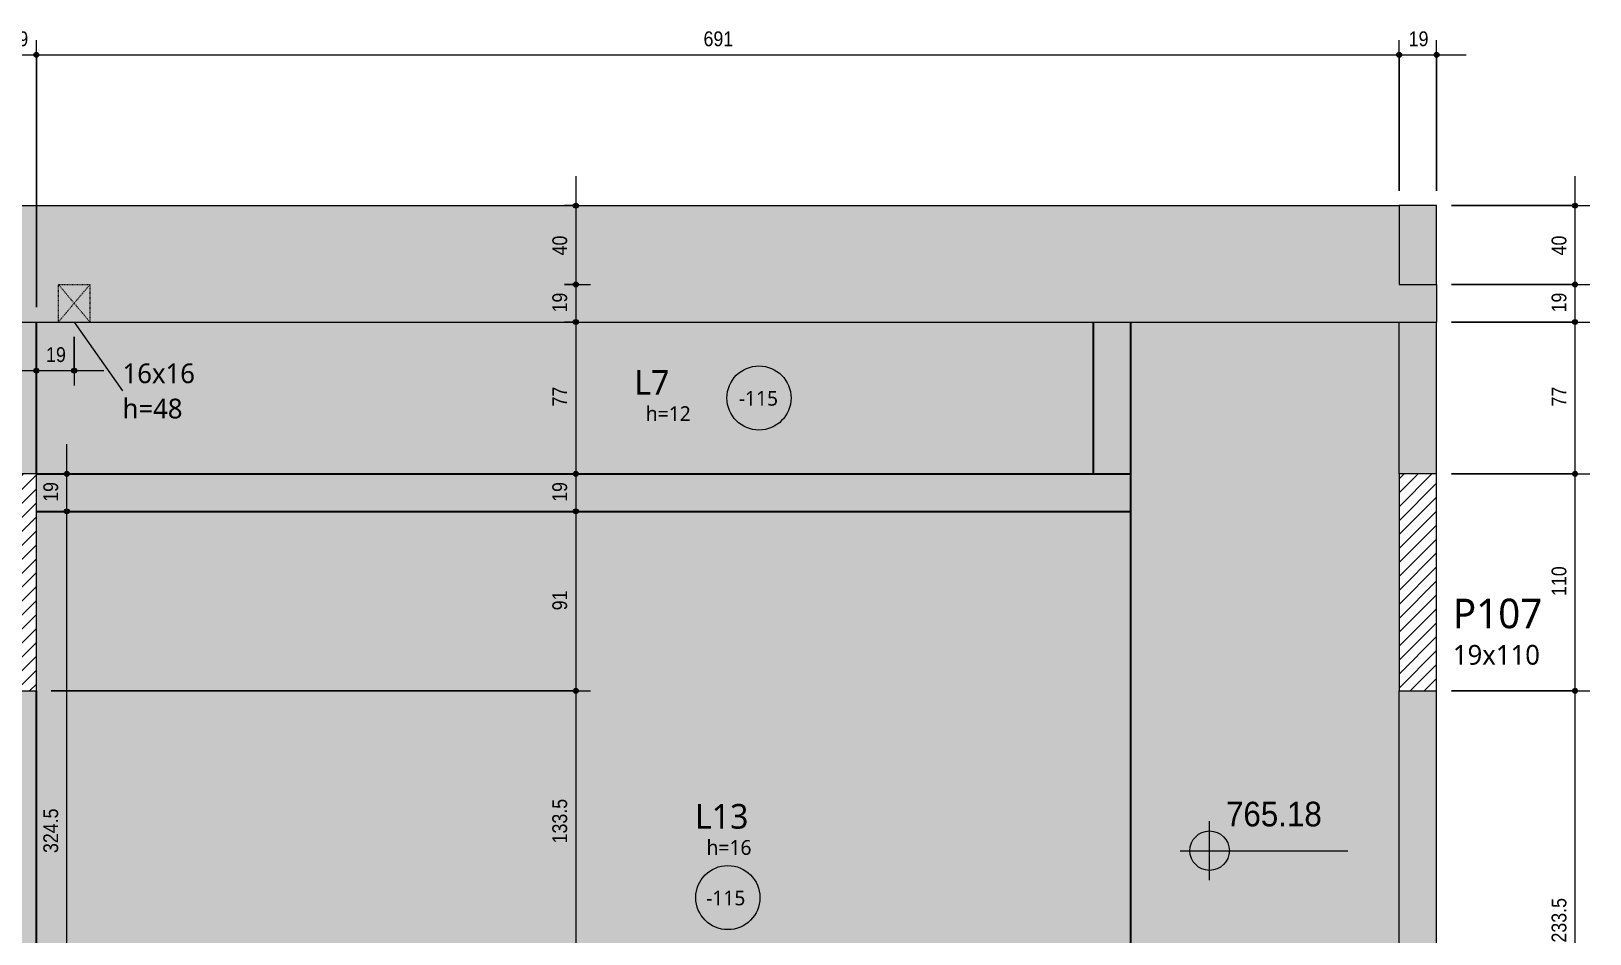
# Model space of a CAD drawing. Header units: centimetres. Extents: x -2136 to 34701, y -1430 to 84208.
# Drawn here: x 1250 to 2040, y 1190 to 1647 of the extents above; entities that cross this region are included whole.
import ezdxf

# ---------------------------------------------------------------- set-up
doc = ezdxf.new("R2010")
doc.units = ezdxf.units.CM
doc.linetypes.add('Traço', pattern=[0.635, 0.3175, -0.3175])
for name, color, linetype, lineweight in [('A-ANNO-DIMS', 7, 'Continuous', 9), ('A-ANNO-DIMS-50', 7, 'Continuous', 9), ('A-DETL-GENF', 7, 'Continuous', 18), ('A-DETL-THIN', 7, 'Continuous', 18), ('A-FLOR', 7, 'Continuous', 18), ('A-FLOR-IDEN', 7, 'Continuous', 9), ('A-GENM', 7, 'Continuous', 18), ('A-GENM-HDLN', 7, 'Traço', 18), ('A-GENM-IDEN', 7, 'Continuous', 9), ('G-ANNO-DIMS', 7, 'Continuous', 9), ('S-BEAM', 7, 'Continuous', 18), ('S-COLS-IDEN', 7, 'Continuous', 9)]:
    doc.layers.add(name, color=color, linetype=linetype, lineweight=lineweight)
doc.styles.add('Fira Sans', font='FiraSans-Regular.ttf', dxfattribs={"width": 0.95, "height": 12.5})
doc.styles.add('Fira Sans_2', font='FiraSans-Regular.ttf', dxfattribs={"width": 0.9, "height": 7.5})
doc.styles.add('Gadugi', font='gadugi.ttf', dxfattribs={"height": 15})
doc.styles.add('Gadugi_1', font='gadugi.ttf', dxfattribs={"height": 10})
doc.styles.add('Gadugi_3', font='gadugi.ttf', dxfattribs={"height": 7.5})
doc.styles.add('Gadugi_4', font='gadugi.ttf', dxfattribs={"height": 12.5})
doc.dimstyles.new('PED_R80_1_5mm_ACIMA_As_ESQ__R00', dxfattribs={"dimscale": 30.48, "dimtxt": 10.229846, "dimasz": 0.328084, "dimexe": 0.246063, "dimexo": 0.246063, "dimgap": 0.049213, "dimtad": 1, "dimdec": 1, "dimrnd": 0.5, "dimdsep": 46, "dimtxsty": 'Fira Sans_2', "dimblk1": 'DOTSMALL', "dimblk2": 'DOTSMALL', "dimsah": 1, "dimcen": 0.09, "dimdle": 0.492126, "dimazin": 0, "dimtfac": 1, "dimtdec": 4, "dimtix": 1, "dimtmove": 0, "dimatfit": 3, "dimfxl": 1, "dimtvp": 1, "dimtolj": 1, "dimtzin": 0, "dimarcsym": 2})
doc.dimstyles.new('PED_R80_1_5mm_ACIMA_As_ESQ__R00_3', dxfattribs={"dimscale": 30.48, "dimtxt": 10.229846, "dimasz": 0.328084, "dimexe": 0.246063, "dimexo": 0.246063, "dimgap": 0.049213, "dimtad": 1, "dimdec": 1, "dimrnd": 0.5, "dimdsep": 46, "dimtxsty": 'Fira Sans_2', "dimblk1": 'DOTSMALL', "dimblk2": 'DOTSMALL', "dimsah": 1, "dimcen": 0.09, "dimdle": 0.492126, "dimazin": 0, "dimtfac": 1, "dimtdec": 4, "dimtix": 1, "dimtmove": 0, "dimatfit": 3, "dimfxl": 1, "dimtvp": 1, "dimtolj": 1, "dimtzin": 0, "dimarcsym": 2})
pattern_1 = [(45, (0, 0), (-3.535534, 3.535534), [])]

# ---------------------------------------------------------------- blocks, each defined once
blk = doc.blocks.new('PED_FURO_RETANGULAR_R04_2020 _INSTÂNCIA_ - FURO RET-V1-PL K 100 - FORMA DO 5º PAVIMENTO')
at = {"layer": 'A-GENM-HDLN'}
for p, q in [((-8, 9.5), (8, -9.5)), ((-8, -9.5), (8, 9.5)), ((-8, -9.5), (-8, 9.5)), ((-8, 9.5), (8, 9.5)), ((8, 9.5), (8, -9.5))]:
    blk.add_line(p, q, dxfattribs=at)
blk = doc.blocks.new('PED_TAG_LAJE_R01 - TÍTULO_ESPESSURA_REBAIXO-2413107-PL K 100 - FORMA DO 5º PAVIMENTO')
at = {"layer": 'A-FLOR-IDEN'}
blk.add_circle((-0.046, -0.667), 0.325, dxfattribs=at)
blk = doc.blocks.new('PED_TAG_LAJE_R01 - TÍTULO_ESPESSURA_REBAIXO _LADO_-2413119-PL K 100 - FORMA DO 5º PAVIMENTO')
at = {"layer": 'A-FLOR-IDEN'}
blk.add_circle((0.885, 0), 0.325, dxfattribs=at)
blk = doc.blocks.new('DIMBLOCK146-PL K 100 - FORMA DO 5º PAVIMENTO')
at = {"layer": 'A-ANNO-DIMS-50', "true_color": 0x000032}
h = blk.add_hatch(color=178, dxfattribs=at)
edge = h.paths.add_edge_path(flags=0)
edge.add_arc((1526, 1558.75), 1.25, 0, 360)
h = blk.add_hatch(color=178, dxfattribs=at)
edge = h.paths.add_edge_path(flags=0)
edge.add_arc((1526, 1518.75), 1.25, 0, 360)
at = {"layer": 'A-ANNO-DIMS-50', "color": 178, "true_color": 0x000032}
for p, q in [((1526, 1573.75), (1526, 1518.75)), ((1520.27, 1558.75), (1533.5, 1558.75)), ((1526, 1558.75), (1520.27, 1558.75)), ((1520.27, 1518.75), (1533.5, 1518.75)), ((1526, 1518.75), (1520.27, 1518.75))]:
    blk.add_line(p, q, dxfattribs=at)
for centre in [(1526, 1558.75), (1526, 1518.75)]:
    blk.add_circle(centre, 1.25, dxfattribs=at)
at = {"layer": 'A-ANNO-DIMS-50', "color": 0, "insert": (1514.12, 1533.5), "char_height": 7.5, "width": 12.5906, "attachment_point": 1, "rotation": 90, "line_spacing_factor": 1.049215, "style": 'Fira Sans_2'}
blk.add_mtext('40', dxfattribs=at)
blk = doc.blocks.new('_DotSmall')
at = {"color": 0, "linetype": 'ByBlock', "const_width": 0.5}
blk.add_lwpolyline([(-0.0625, 0, 1), (0.0625, 0, 1)], format="xyb", close=True, dxfattribs=at)
blk = doc.blocks.new('DIMBLOCK147-PL K 100 - FORMA DO 5º PAVIMENTO')
at = {"layer": 'A-ANNO-DIMS-50', "true_color": 0x000032}
h = blk.add_hatch(color=178, dxfattribs=at)
edge = h.paths.add_edge_path(flags=0)
edge.add_arc((1526, 1518.75), 1.25, 0, 360)
h = blk.add_hatch(color=178, dxfattribs=at)
edge = h.paths.add_edge_path(flags=0)
edge.add_arc((1526, 1499.75), 1.25, 0, 360)
at = {"layer": 'A-ANNO-DIMS-50', "color": 178, "true_color": 0x000032}
for p, q in [((1520.27, 1518.75), (1533.5, 1518.75)), ((1526, 1518.75), (1520.27, 1518.75)), ((1526, 1518.75), (1526, 1499.75)), ((1520.27, 1499.75), (1533.5, 1499.75)), ((1526, 1499.75), (1520.27, 1499.75))]:
    blk.add_line(p, q, dxfattribs=at)
for centre in [(1526, 1518.75), (1526, 1499.75)]:
    blk.add_circle(centre, 1.25, dxfattribs=at)
at = {"layer": 'A-ANNO-DIMS-50', "color": 0, "insert": (1514.12, 1504.59), "char_height": 7.5, "width": 11.1741, "attachment_point": 1, "rotation": 90, "line_spacing_factor": 1.049215, "style": 'Fira Sans_2'}
blk.add_mtext('19', dxfattribs=at)
blk = doc.blocks.new('DIMBLOCK148-PL K 100 - FORMA DO 5º PAVIMENTO')
at = {"layer": 'A-ANNO-DIMS-50', "true_color": 0x000032}
h = blk.add_hatch(color=178, dxfattribs=at)
edge = h.paths.add_edge_path(flags=0)
edge.add_arc((1526, 1499.75), 1.25, 0, 360)
h = blk.add_hatch(color=178, dxfattribs=at)
edge = h.paths.add_edge_path(flags=0)
edge.add_arc((1526, 1422.75), 1.25, 0, 360)
at = {"layer": 'A-ANNO-DIMS-50', "color": 178, "true_color": 0x000032}
for p, q in [((1520.27, 1499.75), (1533.5, 1499.75)), ((1526, 1499.75), (1520.27, 1499.75)), ((1526, 1499.75), (1526, 1422.75)), ((1520.27, 1422.75), (1533.5, 1422.75)), ((1526, 1422.75), (1520.27, 1422.75))]:
    blk.add_line(p, q, dxfattribs=at)
for centre in [(1526, 1499.75), (1526, 1422.75)]:
    blk.add_circle(centre, 1.25, dxfattribs=at)
at = {"layer": 'A-ANNO-DIMS-50', "color": 0, "insert": (1514.12, 1456.92), "char_height": 7.5, "width": 10.3872, "attachment_point": 1, "rotation": 90, "line_spacing_factor": 1.049215, "style": 'Fira Sans_2'}
blk.add_mtext('77', dxfattribs=at)
blk = doc.blocks.new('DIMBLOCK149-PL K 100 - FORMA DO 5º PAVIMENTO')
at = {"layer": 'A-ANNO-DIMS-50', "true_color": 0x000032}
h = blk.add_hatch(color=178, dxfattribs=at)
edge = h.paths.add_edge_path(flags=0)
edge.add_arc((1526, 1422.75), 1.25, 0, 360)
h = blk.add_hatch(color=178, dxfattribs=at)
edge = h.paths.add_edge_path(flags=0)
edge.add_arc((1526, 1403.75), 1.25, 0, 360)
at = {"layer": 'A-ANNO-DIMS-50', "color": 178, "true_color": 0x000032}
for p, q in [((1520.27, 1422.75), (1533.5, 1422.75)), ((1526, 1422.75), (1520.27, 1422.75)), ((1526, 1422.75), (1526, 1403.75)), ((1520.27, 1403.75), (1533.5, 1403.75)), ((1526, 1403.75), (1520.27, 1403.75))]:
    blk.add_line(p, q, dxfattribs=at)
for centre in [(1526, 1422.75), (1526, 1403.75)]:
    blk.add_circle(centre, 1.25, dxfattribs=at)
at = {"layer": 'A-ANNO-DIMS-50', "color": 0, "insert": (1514.12, 1408.59), "char_height": 7.5, "width": 11.1741, "attachment_point": 1, "rotation": 90, "line_spacing_factor": 1.049215, "style": 'Fira Sans_2'}
blk.add_mtext('19', dxfattribs=at)
blk = doc.blocks.new('DIMBLOCK150-PL K 100 - FORMA DO 5º PAVIMENTO')
at = {"layer": 'A-ANNO-DIMS-50', "true_color": 0x000032}
h = blk.add_hatch(color=178, dxfattribs=at)
edge = h.paths.add_edge_path(flags=0)
edge.add_arc((1526, 1403.75), 1.25, 0, 360)
h = blk.add_hatch(color=178, dxfattribs=at)
edge = h.paths.add_edge_path(flags=0)
edge.add_arc((1526, 1312.75), 1.25, 0, 360)
at = {"layer": 'A-ANNO-DIMS-50', "color": 178, "true_color": 0x000032}
for p, q in [((1520.27, 1403.75), (1533.5, 1403.75)), ((1526, 1403.75), (1520.27, 1403.75)), ((1526, 1403.75), (1526, 1312.75)), ((1260, 1312.75), (1533.5, 1312.75)), ((1526, 1312.75), (1260, 1312.75))]:
    blk.add_line(p, q, dxfattribs=at)
for centre in [(1526, 1403.75), (1526, 1312.75)]:
    blk.add_circle(centre, 1.25, dxfattribs=at)
at = {"layer": 'A-ANNO-DIMS-50', "color": 0, "insert": (1514.12, 1353.59), "char_height": 7.5, "width": 11.1741, "attachment_point": 1, "rotation": 90, "line_spacing_factor": 1.049215, "style": 'Fira Sans_2'}
blk.add_mtext('91', dxfattribs=at)
blk = doc.blocks.new('DIMBLOCK151-PL K 100 - FORMA DO 5º PAVIMENTO')
at = {"layer": 'A-ANNO-DIMS-50', "true_color": 0x000032}
h = blk.add_hatch(color=178, dxfattribs=at)
edge = h.paths.add_edge_path(flags=0)
edge.add_arc((1526, 1312.75), 1.25, 0, 360)
h = blk.add_hatch(color=178, dxfattribs=at)
edge = h.paths.add_edge_path(flags=0)
edge.add_arc((1526, 1179.25), 1.25, 0, 360)
at = {"layer": 'A-ANNO-DIMS-50', "color": 178, "true_color": 0x000032}
for p, q in [((1260, 1312.75), (1533.5, 1312.75)), ((1526, 1312.75), (1260, 1312.75)), ((1526, 1312.75), (1526, 1179.25)), ((1520.27, 1179.25), (1533.5, 1179.25)), ((1526, 1179.25), (1520.27, 1179.25))]:
    blk.add_line(p, q, dxfattribs=at)
for centre in [(1526, 1312.75), (1526, 1179.25)]:
    blk.add_circle(centre, 1.25, dxfattribs=at)
at = {"layer": 'A-ANNO-DIMS-50', "color": 0, "insert": (1514.12, 1235.44), "char_height": 7.5, "width": 25.3385, "attachment_point": 1, "rotation": 90, "line_spacing_factor": 1.049215, "style": 'Fira Sans_2'}
blk.add_mtext('133.5', dxfattribs=at)
blk = doc.blocks.new('DIMBLOCK213-PL K 100 - FORMA DO 5º PAVIMENTO')
at = {"layer": 'A-ANNO-DIMS-50', "true_color": 0x000032}
h = blk.add_hatch(color=178, dxfattribs=at)
edge = h.paths.add_edge_path(flags=0)
edge.add_arc((1267.93, 1403.75), 1.25, 0, 360)
h = blk.add_hatch(color=178, dxfattribs=at)
edge = h.paths.add_edge_path(flags=0)
edge.add_arc((1267.93, 1079.25), 1.25, 0, 360)
at = {"layer": 'A-ANNO-DIMS-50', "color": 178, "true_color": 0x000032}
for p, q in [((1273.67, 1403.75), (1260.43, 1403.75)), ((1267.93, 1079.25), (1267.93, 1403.75)), ((1267.93, 1403.75), (1273.67, 1403.75)), ((1273.67, 1079.25), (1260.43, 1079.25)), ((1267.93, 1079.25), (1273.67, 1079.25))]:
    blk.add_line(p, q, dxfattribs=at)
for centre in [(1267.93, 1403.75), (1267.93, 1079.25)]:
    blk.add_circle(centre, 1.25, dxfattribs=at)
at = {"layer": 'A-ANNO-DIMS-50', "color": 0, "insert": (1256.05, 1230.55), "char_height": 7.5, "width": 26.2828, "attachment_point": 1, "rotation": 90, "line_spacing_factor": 1.049215, "style": 'Fira Sans_2'}
blk.add_mtext('324.5', dxfattribs=at)
blk = doc.blocks.new('DIMBLOCK214-PL K 100 - FORMA DO 5º PAVIMENTO')
at = {"layer": 'A-ANNO-DIMS-50', "true_color": 0x000032}
h = blk.add_hatch(color=178, dxfattribs=at)
edge = h.paths.add_edge_path(flags=0)
edge.add_arc((1267.93, 1422.75), 1.25, 0, 360)
h = blk.add_hatch(color=178, dxfattribs=at)
edge = h.paths.add_edge_path(flags=0)
edge.add_arc((1267.93, 1403.75), 1.25, 0, 360)
at = {"layer": 'A-ANNO-DIMS-50', "color": 178, "true_color": 0x000032}
for p, q in [((1267.93, 1403.75), (1267.93, 1437.75)), ((1273.67, 1422.75), (1260.43, 1422.75)), ((1267.93, 1422.75), (1273.67, 1422.75)), ((1273.67, 1403.75), (1260.43, 1403.75)), ((1267.93, 1403.75), (1273.67, 1403.75))]:
    blk.add_line(p, q, dxfattribs=at)
for centre in [(1267.93, 1422.75), (1267.93, 1403.75)]:
    blk.add_circle(centre, 1.25, dxfattribs=at)
at = {"layer": 'A-ANNO-DIMS-50', "color": 0, "insert": (1256.05, 1408.59), "char_height": 7.5, "width": 11.1741, "attachment_point": 1, "rotation": 90, "line_spacing_factor": 1.049215, "style": 'Fira Sans_2'}
blk.add_mtext('19', dxfattribs=at)
blk = doc.blocks.new('DIMBLOCK230-PL K 100 - FORMA DO 5º PAVIMENTO')
at = {"layer": 'A-ANNO-DIMS-50', "true_color": 0x000032}
h = blk.add_hatch(color=178, dxfattribs=at)
edge = h.paths.add_edge_path(flags=0)
edge.add_arc((2032.69, 1312.75), 1.25, 0, 360)
h = blk.add_hatch(color=178, dxfattribs=at)
edge = h.paths.add_edge_path(flags=0)
edge.add_arc((2032.69, 1079.25), 1.25, 0, 360)
at = {"layer": 'A-ANNO-DIMS-50', "color": 178, "true_color": 0x000032}
for p, q in [((1970, 1312.75), (2040.19, 1312.75)), ((2032.69, 1312.75), (1970, 1312.75)), ((2032.69, 1079.25), (2032.69, 1312.75)), ((1796, 1079.25), (2040.19, 1079.25)), ((2032.69, 1079.25), (1796, 1079.25))]:
    blk.add_line(p, q, dxfattribs=at)
for centre in [(2032.69, 1312.75), (2032.69, 1079.25)]:
    blk.add_circle(centre, 1.25, dxfattribs=at)
at = {"layer": 'A-ANNO-DIMS-50', "color": 0, "insert": (2020.8, 1185.18), "char_height": 7.5, "width": 25.9681, "attachment_point": 1, "rotation": 90, "line_spacing_factor": 1.049215, "style": 'Fira Sans_2'}
blk.add_mtext('233.5', dxfattribs=at)
blk = doc.blocks.new('DIMBLOCK231-PL K 100 - FORMA DO 5º PAVIMENTO')
at = {"layer": 'A-ANNO-DIMS-50', "true_color": 0x000032}
h = blk.add_hatch(color=178, dxfattribs=at)
edge = h.paths.add_edge_path(flags=0)
edge.add_arc((2032.69, 1422.75), 1.25, 0, 360)
h = blk.add_hatch(color=178, dxfattribs=at)
edge = h.paths.add_edge_path(flags=0)
edge.add_arc((2032.69, 1312.75), 1.25, 0, 360)
at = {"layer": 'A-ANNO-DIMS-50', "color": 178, "true_color": 0x000032}
for p, q in [((1970, 1422.75), (2040.19, 1422.75)), ((2032.69, 1422.75), (1970, 1422.75)), ((2032.69, 1312.75), (2032.69, 1422.75)), ((1970, 1312.75), (2040.19, 1312.75)), ((2032.69, 1312.75), (1970, 1312.75))]:
    blk.add_line(p, q, dxfattribs=at)
for centre in [(2032.69, 1422.75), (2032.69, 1312.75)]:
    blk.add_circle(centre, 1.25, dxfattribs=at)
at = {"layer": 'A-ANNO-DIMS-50', "color": 0, "insert": (2020.8, 1360.86), "char_height": 7.5, "width": 16.5251, "attachment_point": 1, "rotation": 90, "line_spacing_factor": 1.049215, "style": 'Fira Sans_2'}
blk.add_mtext('110', dxfattribs=at)
blk = doc.blocks.new('DIMBLOCK232-PL K 100 - FORMA DO 5º PAVIMENTO')
at = {"layer": 'A-ANNO-DIMS-50', "true_color": 0x000032}
h = blk.add_hatch(color=178, dxfattribs=at)
edge = h.paths.add_edge_path(flags=0)
edge.add_arc((2032.69, 1499.75), 1.25, 0, 360)
h = blk.add_hatch(color=178, dxfattribs=at)
edge = h.paths.add_edge_path(flags=0)
edge.add_arc((2032.69, 1422.75), 1.25, 0, 360)
at = {"layer": 'A-ANNO-DIMS-50', "color": 178, "true_color": 0x000032}
for p, q in [((1970, 1499.75), (2040.19, 1499.75)), ((2032.69, 1499.75), (1970, 1499.75)), ((2032.69, 1422.75), (2032.69, 1499.75)), ((1970, 1422.75), (2040.19, 1422.75)), ((2032.69, 1422.75), (1970, 1422.75))]:
    blk.add_line(p, q, dxfattribs=at)
for centre in [(2032.69, 1499.75), (2032.69, 1422.75)]:
    blk.add_circle(centre, 1.25, dxfattribs=at)
at = {"layer": 'A-ANNO-DIMS-50', "color": 0, "insert": (2020.8, 1456.92), "char_height": 7.5, "width": 10.3872, "attachment_point": 1, "rotation": 90, "line_spacing_factor": 1.049215, "style": 'Fira Sans_2'}
blk.add_mtext('77', dxfattribs=at)
blk = doc.blocks.new('DIMBLOCK233-PL K 100 - FORMA DO 5º PAVIMENTO')
at = {"layer": 'A-ANNO-DIMS-50', "true_color": 0x000032}
h = blk.add_hatch(color=178, dxfattribs=at)
edge = h.paths.add_edge_path(flags=0)
edge.add_arc((2032.69, 1518.75), 1.25, 0, 360)
h = blk.add_hatch(color=178, dxfattribs=at)
edge = h.paths.add_edge_path(flags=0)
edge.add_arc((2032.69, 1499.75), 1.25, 0, 360)
at = {"layer": 'A-ANNO-DIMS-50', "color": 178, "true_color": 0x000032}
for p, q in [((1970, 1518.75), (2040.19, 1518.75)), ((2032.69, 1518.75), (1970, 1518.75)), ((2032.69, 1499.75), (2032.69, 1518.75)), ((1970, 1499.75), (2040.19, 1499.75)), ((2032.69, 1499.75), (1970, 1499.75))]:
    blk.add_line(p, q, dxfattribs=at)
for centre in [(2032.69, 1518.75), (2032.69, 1499.75)]:
    blk.add_circle(centre, 1.25, dxfattribs=at)
at = {"layer": 'A-ANNO-DIMS-50', "color": 0, "insert": (2020.8, 1504.59), "char_height": 7.5, "width": 11.1741, "attachment_point": 1, "rotation": 90, "line_spacing_factor": 1.049215, "style": 'Fira Sans_2'}
blk.add_mtext('19', dxfattribs=at)
blk = doc.blocks.new('DIMBLOCK234-PL K 100 - FORMA DO 5º PAVIMENTO')
at = {"layer": 'A-ANNO-DIMS-50', "true_color": 0x000032}
h = blk.add_hatch(color=178, dxfattribs=at)
edge = h.paths.add_edge_path(flags=0)
edge.add_arc((2032.69, 1558.75), 1.25, 0, 360)
h = blk.add_hatch(color=178, dxfattribs=at)
edge = h.paths.add_edge_path(flags=0)
edge.add_arc((2032.69, 1518.75), 1.25, 0, 360)
at = {"layer": 'A-ANNO-DIMS-50', "color": 178, "true_color": 0x000032}
for p, q in [((2032.69, 1518.75), (2032.69, 1573.75)), ((1970, 1558.75), (2040.19, 1558.75)), ((2032.69, 1558.75), (1970, 1558.75)), ((1970, 1518.75), (2040.19, 1518.75)), ((2032.69, 1518.75), (1970, 1518.75))]:
    blk.add_line(p, q, dxfattribs=at)
for centre in [(2032.69, 1558.75), (2032.69, 1518.75)]:
    blk.add_circle(centre, 1.25, dxfattribs=at)
at = {"layer": 'A-ANNO-DIMS-50', "color": 0, "insert": (2020.8, 1533.5), "char_height": 7.5, "width": 12.5906, "attachment_point": 1, "rotation": 90, "line_spacing_factor": 1.049215, "style": 'Fira Sans_2'}
blk.add_mtext('40', dxfattribs=at)
blk = doc.blocks.new('DIMBLOCK451-PL K 100 - FORMA DO 5º PAVIMENTO')
at = {"layer": 'A-ANNO-DIMS-50', "true_color": 0x000032}
h = blk.add_hatch(color=178, dxfattribs=at)
edge = h.paths.add_edge_path(flags=0)
edge.add_arc((1233.5, 1635.18), 1.25, 0, 360)
h = blk.add_hatch(color=178, dxfattribs=at)
edge = h.paths.add_edge_path(flags=0)
edge.add_arc((1252.5, 1635.18), 1.25, 0, 360)
at = {"layer": 'A-ANNO-DIMS-50', "color": 178, "true_color": 0x000032}
for p, q in [((1233.5, 1507.25), (1233.5, 1642.68)), ((1252.5, 1507.25), (1252.5, 1642.68)), ((1233.5, 1635.18), (1252.5, 1635.18)), ((1233.5, 1635.18), (1233.5, 1507.25)), ((1252.5, 1635.18), (1252.5, 1507.25))]:
    blk.add_line(p, q, dxfattribs=at)
for centre in [(1233.5, 1635.18), (1252.5, 1635.18)]:
    blk.add_circle(centre, 1.25, dxfattribs=at)
at = {"layer": 'A-ANNO-DIMS-50', "color": 0, "insert": (1238.34, 1647.07), "char_height": 7.5, "width": 11.1741, "attachment_point": 1, "line_spacing_factor": 1.049215, "style": 'Fira Sans_2'}
blk.add_mtext('19', dxfattribs=at)
blk = doc.blocks.new('DIMBLOCK452-PL K 100 - FORMA DO 5º PAVIMENTO')
at = {"layer": 'A-ANNO-DIMS-50', "true_color": 0x000032}
h = blk.add_hatch(color=178, dxfattribs=at)
edge = h.paths.add_edge_path(flags=0)
edge.add_arc((1252.5, 1635.18), 1.25, 0, 360)
h = blk.add_hatch(color=178, dxfattribs=at)
edge = h.paths.add_edge_path(flags=0)
edge.add_arc((1943.5, 1635.18), 1.25, 0, 360)
at = {"layer": 'A-ANNO-DIMS-50', "color": 178, "true_color": 0x000032}
for p, q in [((1252.5, 1507.25), (1252.5, 1642.68)), ((1943.5, 1566.25), (1943.5, 1642.68)), ((1252.5, 1635.18), (1943.5, 1635.18)), ((1252.5, 1635.18), (1252.5, 1507.25)), ((1943.5, 1635.18), (1943.5, 1566.25))]:
    blk.add_line(p, q, dxfattribs=at)
for centre in [(1252.5, 1635.18), (1943.5, 1635.18)]:
    blk.add_circle(centre, 1.25, dxfattribs=at)
at = {"layer": 'A-ANNO-DIMS-50', "color": 0, "insert": (1590.79, 1647.07), "char_height": 7.5, "width": 17.312, "attachment_point": 1, "line_spacing_factor": 1.049215, "style": 'Fira Sans_2'}
blk.add_mtext('691', dxfattribs=at)
blk = doc.blocks.new('DIMBLOCK453-PL K 100 - FORMA DO 5º PAVIMENTO')
at = {"layer": 'A-ANNO-DIMS-50', "true_color": 0x000032}
h = blk.add_hatch(color=178, dxfattribs=at)
edge = h.paths.add_edge_path(flags=0)
edge.add_arc((1943.5, 1635.18), 1.25, 0, 360)
h = blk.add_hatch(color=178, dxfattribs=at)
edge = h.paths.add_edge_path(flags=0)
edge.add_arc((1962.5, 1635.18), 1.25, 0, 360)
at = {"layer": 'A-ANNO-DIMS-50', "color": 178, "true_color": 0x000032}
for p, q in [((1943.5, 1566.25), (1943.5, 1642.68)), ((1962.5, 1566.25), (1962.5, 1642.68)), ((1943.5, 1635.18), (1977.5, 1635.18)), ((1943.5, 1635.18), (1943.5, 1566.25)), ((1962.5, 1635.18), (1962.5, 1566.25))]:
    blk.add_line(p, q, dxfattribs=at)
for centre in [(1943.5, 1635.18), (1962.5, 1635.18)]:
    blk.add_circle(centre, 1.25, dxfattribs=at)
at = {"layer": 'A-ANNO-DIMS-50', "color": 0, "insert": (1948.34, 1647.07), "char_height": 7.5, "width": 11.1741, "attachment_point": 1, "line_spacing_factor": 1.049215, "style": 'Fira Sans_2'}
blk.add_mtext('19', dxfattribs=at)
blk = doc.blocks.new('DIMBLOCK466-PL K 100 - FORMA DO 5º PAVIMENTO')
at = {"layer": 'A-ANNO-DIMS-50', "true_color": 0x000032}
h = blk.add_hatch(color=178, dxfattribs=at)
edge = h.paths.add_edge_path(flags=0)
edge.add_arc((1252.5, 1475.09), 1.25, 0, 360)
h = blk.add_hatch(color=178, dxfattribs=at)
edge = h.paths.add_edge_path(flags=0)
edge.add_arc((1271.68, 1475.09), 1.25, 0, 360)
at = {"layer": 'A-ANNO-DIMS-50', "color": 178, "true_color": 0x000032}
for p, q in [((1271.68, 1492.25), (1271.68, 1467.59)), ((1271.68, 1475.09), (1271.68, 1492.25)), ((1252.5, 1469.35), (1252.5, 1482.59)), ((1237.5, 1475.09), (1286.68, 1475.09)), ((1252.5, 1475.09), (1252.5, 1469.35))]:
    blk.add_line(p, q, dxfattribs=at)
for centre in [(1252.5, 1475.09), (1271.68, 1475.09)]:
    blk.add_circle(centre, 1.25, dxfattribs=at)
at = {"layer": 'A-ANNO-DIMS-50', "color": 0, "insert": (1257.43, 1486.97), "char_height": 7.5, "width": 11.1741, "attachment_point": 1, "line_spacing_factor": 1.049215, "style": 'Fira Sans_2'}
blk.add_mtext('19', dxfattribs=at)
blk = doc.blocks.new('Elevações de ponto - M_Cota de elevação - Alvo preenchido-10609-PL K 100 - FORMA DO 5º PAVIMENTO')
at = {"layer": 'G-ANNO-DIMS'}
h = blk.add_hatch(color=256, dxfattribs=at)
edge = h.paths.add_edge_path(flags=0)
edge.add_line((0, 0), (-0.2, 0))
edge.add_arc((0, 0), 0.2, 90, 180, ccw=False)
edge.add_line((0, 0.2), (0, 0))
h = blk.add_hatch(color=256, dxfattribs=at)
edge = h.paths.add_edge_path(flags=0)
edge.add_line((0, 0), (0.2, 0))
edge.add_arc((0, 0), 0.2, 270, 360, ccw=False)
edge.add_line((0, -0.2), (0, 0))
for p, q in [((0, -0.3), (0, 0.3)), ((-0.3, 0), (1.4, 0))]:
    blk.add_line(p, q, dxfattribs=at)
blk.add_circle((0, 0), 0.2, dxfattribs=at)

msp = doc.modelspace()

# ---------------------------------------------------------------- hatches: boundary and pattern name
at = {"layer": 'A-DETL-GENF', "true_color": 0x808080}
h = msp.add_hatch(dxfattribs=at)
h.set_pattern_fill('FP_1', color=8, style=0, pattern_type=2)
h.set_pattern_definition(pattern_1)
h.paths.add_polyline_path([(1233.5, 1312.75), (1252.5, 1312.75), (1252.5, 1422.75), (1233.5, 1422.75), (1233.5, 1317.3)], flags=0)
h = msp.add_hatch(dxfattribs=at)
h.set_pattern_fill('FP_1', color=8, style=0, pattern_type=2)
h.set_pattern_definition(pattern_1)
h.paths.add_polyline_path([(1962.5, 1312.75), (1962.5, 1422.75), (1943.5, 1422.75), (1943.5, 1312.75)], flags=0)
at = {"layer": 'A-FLOR', "true_color": 0xe6b8b7}
msp.add_hatch(color=9, dxfattribs=at).paths.add_polyline_path([(1807.5, 1518.75), (1943.5, 1518.75), (1943.5, 1558.75), (-1961.5, 1558.75), (-1961.5, 1518.75), (871.39, 1518.75)], flags=0)
at = {"layer": 'A-FLOR', "true_color": 0xccffcc}
for points in [[(1788.5, 1422.75), (1788.5, 1499.75), (1252.5, 1499.75), (1252.5, 1422.75)], [(1252.5, 1079.25), (1788.5, 1079.25), (1788.5, 1403.75), (1252.5, 1403.75), (1252.5, 1091.49)]]:
    msp.add_hatch(color=254, dxfattribs=at).paths.add_polyline_path(points, flags=0)
at = {"layer": 'A-FLOR', "true_color": 0xfcd5b4}
msp.add_hatch(color=254, dxfattribs=at).paths.add_polyline_path([(1897.16, 846.75), (1943.5, 846.75), (1943.5, 1499.75), (1807.5, 1499.75), (1807.5, 846.75)], flags=0)
at = {"layer": 'S-BEAM', "true_color": 0xfcd5b4}
h = msp.add_hatch(color=254, dxfattribs=at)
h.paths.add_polyline_path([(1962.5, 939.02), (1962.5, 1312.75), (1943.5, 1312.75), (1943.5, 939.02)], flags=0)
h.paths.add_polyline_path([(1943.5, 1422.75), (1962.5, 1422.75), (1962.5, 1499.75), (1943.5, 1499.75)], flags=0)
h.paths.add_polyline_path([(1943.5, 1518.75), (1962.5, 1518.75), (1962.5, 1558.75), (1943.5, 1558.75)], flags=0)
at = {"layer": 'S-BEAM', "true_color": 0x00bcb8}
for points in [[(-1180.15, 1499.75), (1807.5, 1499.75), (1807.5, 1518.75), (-1806.5, 1518.75), (-1806.5, 1499.75), (-1282.73, 1499.75)], [(1807.5, 1499.75), (1962.5, 1499.75), (1962.5, 1518.75), (1807.5, 1518.75)], [(1788.5, 1422.75), (1807.5, 1422.75), (1807.5, 1499.75), (1788.5, 1499.75), (1788.5, 1497.1)], [(1794.59, 846.75), (1807.5, 846.75), (1807.5, 1403.75), (1788.5, 1403.75), (1788.5, 846.75)]]:
    msp.add_hatch(color=132, dxfattribs=at).paths.add_polyline_path(points, flags=0)
at = {"layer": 'S-BEAM', "true_color": 0xccffcc}
for points in [[(1233.5, 1422.75), (1252.5, 1422.75), (1252.5, 1499.75), (1233.5, 1499.75)], [(1252.5, 1403.75), (1807.5, 1403.75), (1807.5, 1422.75), (1252.5, 1422.75)], [(1252.5, 1079.25), (1252.5, 1312.75), (1233.5, 1312.75), (1233.5, 1079.25)]]:
    msp.add_hatch(color=254, dxfattribs=at).paths.add_polyline_path(points, flags=0)

# ---------------------------------------------------------------- linework, layer by layer
at = {"layer": 'A-DETL-THIN'}
for p, q in [((1252.5, 1422.75), (1233.5, 1422.75)), ((1252.5, 1312.75), (1252.5, 1422.75)), ((1943.5, 1422.75), (1943.5, 1312.75)), ((1962.5, 1422.75), (1943.5, 1422.75)), ((1962.5, 1312.75), (1962.5, 1422.75)), ((1233.5, 1312.75), (1252.5, 1312.75)), ((1943.5, 1312.75), (1962.5, 1312.75))]:
    msp.add_line(p, q, dxfattribs=at)
at = {"layer": 'A-FLOR'}
for p, q in [((-1961.5, 1558.75), (1943.5, 1558.75)), ((1943.5, 1558.75), (1943.5, 1518.75))]:
    msp.add_line(p, q, dxfattribs=at)
at = {"layer": 'A-GENM-IDEN'}
msp.add_line((1271.68, 1499.75), (1296.22, 1464.92), dxfattribs=at)
at = {"layer": 'S-BEAM'}
for p, q in [((1962.5, 1558.75), (1943.5, 1558.75)), ((1962.5, 1518.75), (1962.5, 1558.75)), ((1943.5, 1518.75), (1962.5, 1518.75)), ((1962.5, 1518.75), (1962.5, 1499.75)), ((-1806.5, 1499.75), (1807.5, 1499.75)), ((1807.5, 1499.75), (1962.5, 1499.75)), ((1943.5, 1422.75), (1943.5, 1499.75)), ((1962.5, 1422.75), (1962.5, 1499.75)), ((1943.5, 939.02), (1943.5, 1312.75)), ((1962.5, 939.02), (1962.5, 1312.75))]:
    msp.add_line(p, q, dxfattribs=at)
at = {"layer": 'S-BEAM', "lineweight": 25}
for p, q in [((1252.5, 1422.75), (1252.5, 1499.75)), ((1788.5, 1422.75), (1788.5, 1499.75)), ((1807.5, 1422.75), (1807.5, 1499.75)), ((1252.5, 1422.75), (1807.5, 1422.75)), ((1807.5, 1403.75), (1807.5, 1422.75)), ((1252.5, 1403.75), (1807.5, 1403.75)), ((1807.5, 846.75), (1807.5, 1403.75)), ((1252.5, 1179.25), (1252.5, 1312.75))]:
    msp.add_line(p, q, dxfattribs=at)

# ---------------------------------------------------------------- block references
at = {"layer": 'A-FLOR-IDEN', "xscale": 49.99999999999998, "yscale": 49.99999999999998, "zscale": 49.99999999999998}
for name, p in [('PED_TAG_LAJE_R01 - TÍTULO_ESPESSURA_REBAIXO _LADO_-2413119-PL K 100 - FORMA DO 5º PAVIMENTO', (1574.65, 1461.25)), ('PED_TAG_LAJE_R01 - TÍTULO_ESPESSURA_REBAIXO-2413107-PL K 100 - FORMA DO 5º PAVIMENTO', (1605.43, 1241.32))]:
    msp.add_blockref(name, p, dxfattribs=at)
at = {"layer": 'A-GENM', "linetype": 'Traço'}
msp.add_blockref('PED_FURO_RETANGULAR_R04_2020 _INSTÂNCIA_ - FURO RET-V1-PL K 100 - FORMA DO 5º PAVIMENTO', (1271.68, 1509.25), dxfattribs=at)
at = {"layer": 'G-ANNO-DIMS', "xscale": 49.99999999999998, "yscale": 49.99999999999998, "zscale": 49.99999999999998}
msp.add_blockref('Elevações de ponto - M_Cota de elevação - Alvo preenchido-10609-PL K 100 - FORMA DO 5º PAVIMENTO', (1847.4, 1231.76), dxfattribs=at)

# ---------------------------------------------------------------- texts
at = {"layer": 'A-FLOR-IDEN', "attachment_point": 1}
for s, insert, char_height, width, style in [('L7', (1555.63, 1475.34), 12.5, 21.6456, 'Gadugi_4'), ('-115', (1608.66, 1464.85), 7.5, 25.654, 'Gadugi_3'), ('h=12', (1561.52, 1457.05), 7.5, 29.6624, 'Gadugi_3'), ('L13', (1586.4, 1255.42), 12.5, 33.27, 'Gadugi_4'), ('h=16', (1592.3, 1237.13), 7.5, 29.6624, 'Gadugi_3'), ('-115', (1592.09, 1211.56), 7.5, 25.654, 'Gadugi_3')]:
    msp.add_mtext(s, dxfattribs=dict(at, insert=insert, char_height=char_height, width=width, style=style))
at = {"layer": 'A-GENM-IDEN', "char_height": 10, "attachment_point": 1, "style": 'Gadugi_1'}
for s, insert, width in [('16x16', (1296.22, 1478.74), 44.8945), ('h=48', (1296.22, 1460.88), 39.6835)]:
    msp.add_mtext(s, dxfattribs=dict(at, insert=insert, width=width))
at = {"layer": 'G-ANNO-DIMS', "insert": (1855.71, 1256.57), "char_height": 12.5, "width": 56.2613, "attachment_point": 1, "line_spacing_factor": 1.049215, "style": 'Fira Sans'}
msp.add_mtext('765.18', dxfattribs=at)
at = {"layer": 'S-COLS-IDEN', "attachment_point": 1}
for s, insert, char_height, width, style in [('P107', (1970.74, 1359.51), 15, 56.519, 'Gadugi'), ('19x110', (1970.74, 1336.05), 10, 54.1139, 'Gadugi_1')]:
    msp.add_mtext(s, dxfattribs=dict(at, insert=insert, char_height=char_height, width=width, style=style))

# ---------------------------------------------------------------- dimensions: what is measured, and where the dimension line sits
at = {"layer": 'A-ANNO-DIMS', "color": 178, "true_color": 0x000032}
for base, p1, p2, override, picture, middle in [((1252.5, 1635.18), (1233.5, 1499.75), (1252.5, 1499.75), {"dimpost": '<>', "dimfxl": 19}, 'DIMBLOCK451-PL K 100 - FORMA DO 5º PAVIMENTO', (1243, 1640.55)), ((1943.5, 1635.18), (1252.5, 1499.75), (1943.5, 1558.75), {"dimpost": '<>', "dimfxl": 693.514239}, 'DIMBLOCK452-PL K 100 - FORMA DO 5º PAVIMENTO', (1598, 1640.55)), ((1962.5, 1635.18), (1943.5, 1558.75), (1962.5, 1558.75), {"dimpost": '<>', "dimfxl": 19}, 'DIMBLOCK453-PL K 100 - FORMA DO 5º PAVIMENTO', (1953, 1640.55)), ((1271.68, 1475.09), (1252.5, 1476.85), (1271.68, 1499.75), {"dimpost": '<>', "dimfxl": 29.867971}, 'DIMBLOCK466-PL K 100 - FORMA DO 5º PAVIMENTO', (1262.09, 1480.46))]:
    dim = msp.add_linear_dim(base=base, p1=p1, p2=p2, dimstyle='PED_R80_1_5mm_ACIMA_As_ESQ__R00_3', override=override, dxfattribs=at)
    dim.commit()
    dim.dimension.update_dxf_attribs({"geometry": picture, "text_midpoint": middle})
for base, p1, p2, override, picture, middle in [((1526, 1518.75), (1527.77, 1558.75), (1527.77, 1518.75), {"dimpost": '<>', "dimfxl": 40}, 'DIMBLOCK146-PL K 100 - FORMA DO 5º PAVIMENTO', (1520.69, 1538.75)), ((2032.69, 1558.75), (1962.5, 1518.75), (1962.5, 1558.75), {"dimpost": '<>', "dimfxl": 40}, 'DIMBLOCK234-PL K 100 - FORMA DO 5º PAVIMENTO', (2027.37, 1538.75)), ((1526, 1499.75), (1527.77, 1518.75), (1527.77, 1499.75), {"dimpost": '<>', "dimfxl": 19}, 'DIMBLOCK147-PL K 100 - FORMA DO 5º PAVIMENTO', (1520.63, 1509.25)), ((2032.69, 1518.75), (1962.5, 1499.75), (1962.5, 1518.75), {"dimpost": '<>', "dimfxl": 19}, 'DIMBLOCK233-PL K 100 - FORMA DO 5º PAVIMENTO', (2027.32, 1509.25)), ((1526, 1422.75), (1527.77, 1499.75), (1527.77, 1422.75), {"dimpost": '<>', "dimfxl": 77}, 'DIMBLOCK148-PL K 100 - FORMA DO 5º PAVIMENTO', (1520.7, 1461.25)), ((2032.69, 1499.75), (1962.5, 1422.75), (1962.5, 1499.75), {"dimpost": '<>', "dimfxl": 77}, 'DIMBLOCK232-PL K 100 - FORMA DO 5º PAVIMENTO', (2027.38, 1461.25)), ((1267.93, 1422.75), (1266.17, 1403.75), (1266.17, 1422.75), {"dimpost": '<>', "dimfxl": 19}, 'DIMBLOCK214-PL K 100 - FORMA DO 5º PAVIMENTO', (1262.56, 1413.25)), ((1526, 1403.75), (1527.77, 1422.75), (1527.77, 1403.75), {"dimpost": '<>', "dimfxl": 19}, 'DIMBLOCK149-PL K 100 - FORMA DO 5º PAVIMENTO', (1520.63, 1413.25)), ((2032.69, 1422.75), (1962.5, 1312.75), (1962.5, 1422.75), {"dimpost": '<>', "dimfxl": 110}, 'DIMBLOCK231-PL K 100 - FORMA DO 5º PAVIMENTO', (2027.37, 1367.75)), ((1526, 1312.75), (1527.77, 1403.75), (1252.5, 1312.75), {"dimpost": '<>', "dimfxl": 289.921931}, 'DIMBLOCK150-PL K 100 - FORMA DO 5º PAVIMENTO', (1520.63, 1358.25)), ((1267.93, 1403.75), (1266.17, 1079.25), (1266.17, 1403.75), {"dimpost": '<>', "dimfxl": 324.500001}, 'DIMBLOCK213-PL K 100 - FORMA DO 5º PAVIMENTO', (1262.62, 1241.5)), ((1526, 1179.25), (1252.5, 1312.75), (1527.77, 1179.25), {"dimpost": '<>', "dimfxl": 305.934594}, 'DIMBLOCK151-PL K 100 - FORMA DO 5º PAVIMENTO', (1520.69, 1246)), ((2032.69, 1312.75), (1788.5, 1079.25), (1962.5, 1312.75), {"dimpost": '<>', "dimfxl": 291.201391}, 'DIMBLOCK230-PL K 100 - FORMA DO 5º PAVIMENTO', (2027.37, 1196))]:
    dim = msp.add_linear_dim(base=base, p1=p1, p2=p2, angle=90, dimstyle='PED_R80_1_5mm_ACIMA_As_ESQ__R00', override=override, dxfattribs=at)
    dim.commit()
    dim.dimension.update_dxf_attribs({"geometry": picture, "text_midpoint": middle})

doc.saveas('drawing.dxf')
